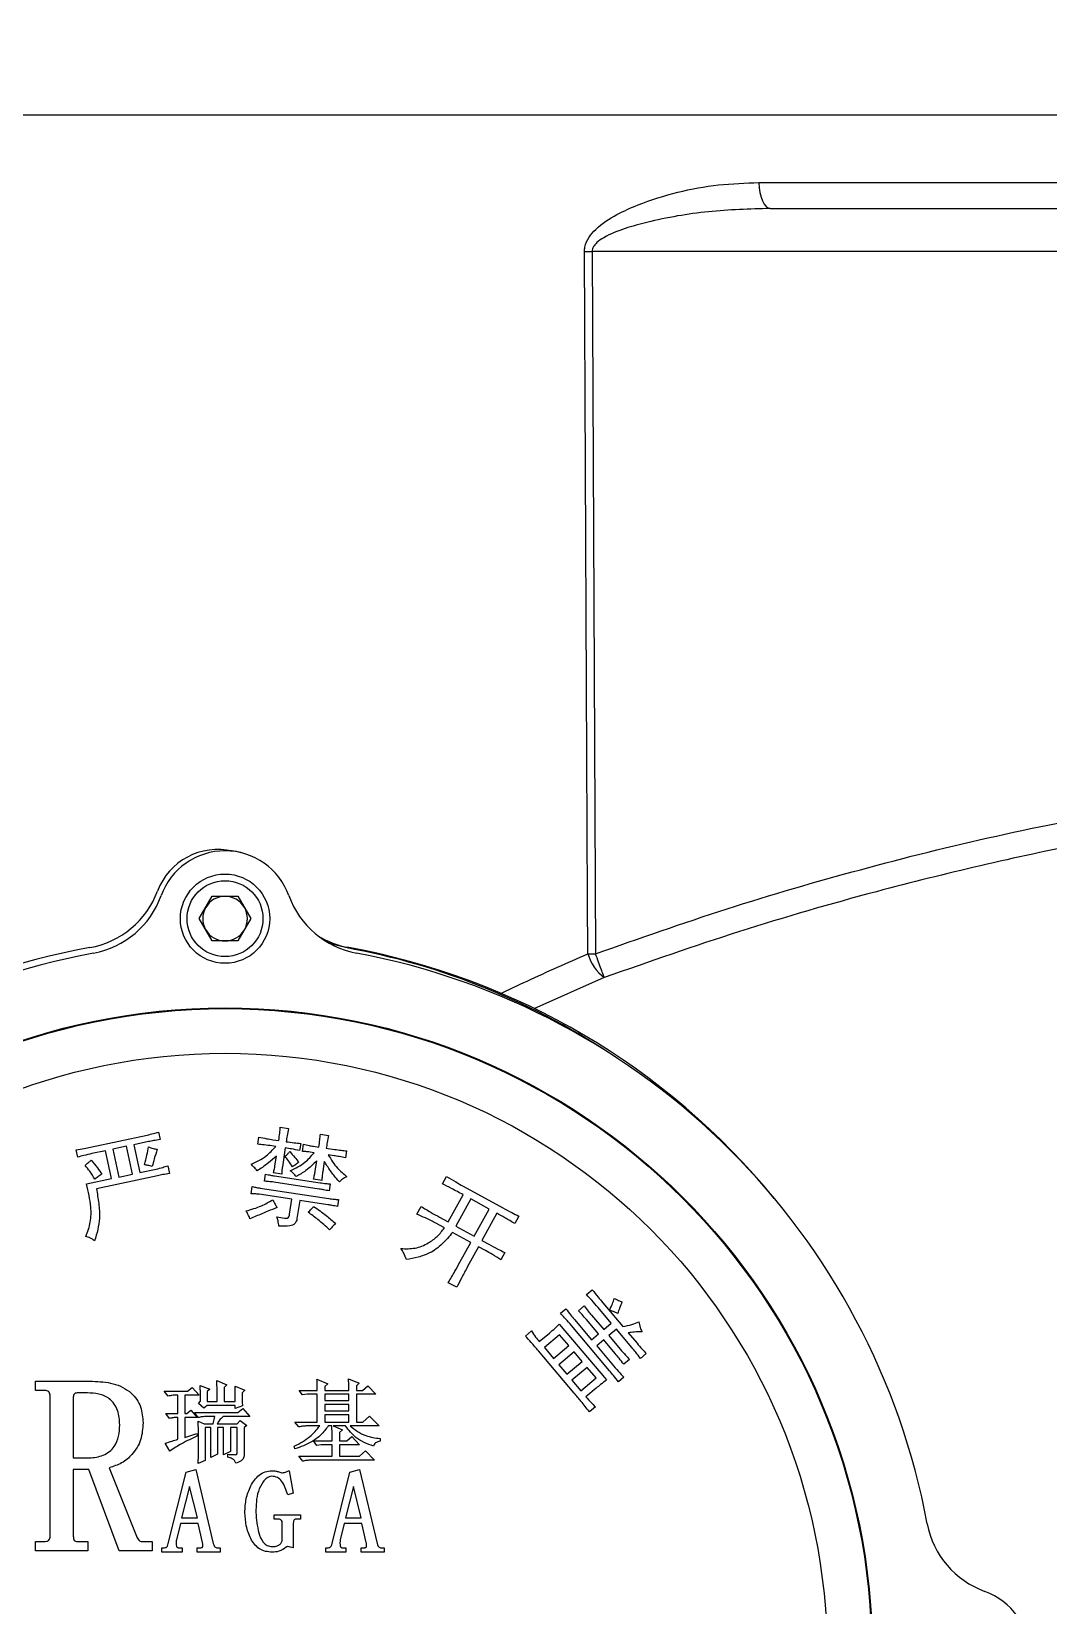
# Model space of a CAD drawing. Header units: millimetres. Extents: x 1561 to 4606, y 513 to 2666.
# Drawn here: x 3637.3 to 3751.2, y 2246.2 to 2422.5 of the extents above; entities that cross this region are included whole.
import ezdxf

# ---------------------------------------------------------------- set-up
doc = ezdxf.new("R2010")
doc.units = ezdxf.units.MM

msp = doc.modelspace()

# ---------------------------------------------------------------- linework, layer by layer
at = {"color": 7, "linetype": 'Continuous', "lineweight": 25}
for p, q in [((3546.551, 2413.164), (3797.078, 2413.164)), ((3718.782, 2405.56), (3781.518, 2405.56)), ((3720.052, 2402.664), (3758.614, 2402.664)), ((3758.568, 2397.839), (3700.103, 2397.839)), ((3700.103, 2397.839), (3700.48, 2319.185)), ((3658.549, 2330.864), (3658.179, 2330.864)), ((3656.109, 2323.119), (3657.553, 2325.619)), ((3657.553, 2325.619), (3660.439, 2325.619)), ((3660.439, 2325.619), (3661.883, 2323.119)), ((3657.553, 2320.619), (3656.109, 2323.119)), ((3661.883, 2323.119), (3660.439, 2320.619)), ((3660.439, 2320.619), (3657.553, 2320.619)), ((3672.861, 2319.874), (3672.491, 2319.874)), ((3699.623, 2319.185), (3700.48, 2319.185)), ((3701.463, 2316.523), (3693.576, 2313.028)), ((3651.553, 2299.197), (3651.728, 2298.371)), ((3665.187, 2299.753), (3666.114, 2299.613)), ((3643.939, 2297.532), (3650.276, 2298.88)), ((3647.954, 2297.617), (3646.438, 2297.295)), ((3646.438, 2297.295), (3647.101, 2294.172)), ((3648.617, 2294.495), (3647.954, 2297.617)), ((3650.433, 2298.145), (3648.78, 2297.794)), ((3648.78, 2297.794), (3649.444, 2294.671)), ((3662.671, 2297.857), (3662.791, 2298.646)), ((3664.671, 2297.603), (3664.253, 2297.665)), ((3664.359, 2298.36), (3665.009, 2298.263)), ((3665.736, 2297.442), (3665.414, 2295.309)), ((3667.471, 2297.937), (3667.351, 2297.149)), ((3667.67, 2297.053), (3667.79, 2297.842)), ((3668.895, 2297.627), (3669.496, 2297.535)), ((3669.67, 2298.98), (3670.597, 2298.84)), ((3670.332, 2297.409), (3671.259, 2297.27)), ((3642.497, 2296.409), (3642.322, 2297.236)), ((3645.611, 2297.12), (3644.097, 2296.797)), ((3646.275, 2293.997), (3645.611, 2297.12)), ((3664.742, 2296.502), (3663.874, 2295.778)), ((3664.581, 2295.435), (3664.742, 2296.502)), ((3668.975, 2296.904), (3668.51, 2296.974)), ((3669.089, 2294.848), (3669.266, 2296.007)), ((3670.108, 2295.925), (3669.938, 2294.813)), ((3671.2, 2296.567), (3670.55, 2296.665)), ((3672.61, 2297.112), (3672.491, 2296.324)), ((3643.475, 2293.403), (3646.275, 2293.997)), ((3651.437, 2294.326), (3644.594, 2292.873)), ((3647.101, 2294.172), (3648.617, 2294.495)), ((3649.444, 2294.671), (3651.281, 2295.061)), ((3652.591, 2295.435), (3652.776, 2294.562)), ((3663.418, 2293.714), (3663.538, 2294.503)), ((3665.343, 2294.515), (3664.416, 2294.655)), ((3664.551, 2294.302), (3669.649, 2293.531)), ((3669.831, 2293.787), (3668.904, 2293.928)), ((3683.327, 2293.424), (3683.78, 2294.247)), ((3661.923, 2292.281), (3662.049, 2293.117)), ((3666.48, 2291.687), (3662.817, 2292.242)), ((3662.922, 2292.936), (3670.617, 2291.772)), ((3669.543, 2292.836), (3664.445, 2293.607)), ((3670.768, 2293.409), (3670.649, 2292.621)), ((3683.981, 2289.153), (3685.654, 2292.199)), ((3685.651, 2293.164), (3690.095, 2290.721)), ((3666.227, 2290.019), (3666.48, 2291.687)), ((3667.36, 2291.555), (3667.051, 2289.516)), ((3670.512, 2291.077), (3667.36, 2291.555)), ((3671.69, 2291.658), (3671.57, 2290.869)), ((3680.484, 2290.004), (3680.959, 2290.869)), ((3686.519, 2291.725), (3684.845, 2288.678)), ((3688.576, 2290.593), (3686.519, 2291.725)), ((3686.902, 2287.547), (3688.576, 2290.593)), ((3683.554, 2288.476), (3682.608, 2288.995)), ((3682.993, 2289.695), (3683.981, 2289.153)), ((3684.845, 2288.678), (3686.902, 2287.547)), ((3689.44, 2290.118), (3687.767, 2287.072)), ((3691.887, 2289.791), (3691.435, 2288.968)), ((3686.517, 2286.847), (3684.46, 2287.978)), ((3685.296, 2284.626), (3686.517, 2286.847)), ((3687.767, 2287.072), (3688.548, 2286.642)), ((3687.382, 2286.372), (3686.16, 2284.151)), ((3688.163, 2285.942), (3687.382, 2286.372)), ((3690.341, 2285.71), (3689.889, 2284.887)), ((3684.935, 2281.824), (3683.989, 2282.344)), ((3699.477, 2281.009), (3700.116, 2281.549)), ((3698.566, 2279.205), (3699.205, 2279.745)), ((3701.282, 2280.099), (3703.533, 2277.436)), ((3696.562, 2278.912), (3697.165, 2279.421)), ((3698.12, 2278.221), (3700.042, 2275.947)), ((3700.823, 2276.607), (3699.473, 2278.205)), ((3700.011, 2278.721), (3701.392, 2277.087)), ((3702.244, 2277.808), (3700.775, 2279.548)), ((3692.621, 2276.372), (3693.295, 2276.942)), ((3694.183, 2275.745), (3695.32, 2276.706)), ((3696.46, 2276.51), (3694.755, 2275.069)), ((3696.427, 2277.701), (3701.71, 2271.449)), ((3697.481, 2275.303), (3696.46, 2276.51)), ((3702.06, 2272.477), (3697.587, 2277.77)), ((3700.042, 2275.947), (3700.823, 2276.607)), ((3701.392, 2277.087), (3702.244, 2277.808)), ((3702.816, 2277.132), (3701.963, 2276.412)), ((3701.963, 2276.412), (3703.253, 2274.885)), ((3704.557, 2275.072), (3702.816, 2277.132)), ((3704.133, 2276.725), (3705.126, 2275.552)), ((3698.089, 2269.971), (3694.095, 2274.696)), ((3694.755, 2275.069), (3695.776, 2273.861)), ((3695.776, 2273.861), (3697.481, 2275.303)), ((3698.08, 2274.592), (3696.375, 2273.151)), ((3698.981, 2273.527), (3698.08, 2274.592)), ((3701.395, 2275.932), (3700.614, 2275.271)), ((3700.614, 2275.271), (3702.324, 2273.248)), ((3702.684, 2274.405), (3701.395, 2275.932)), ((3706.15, 2274.41), (3705.51, 2273.87)), ((3696.375, 2273.151), (3697.276, 2272.085)), ((3697.276, 2272.085), (3698.981, 2273.527)), ((3699.55, 2272.853), (3697.845, 2271.411)), ((3700.543, 2271.68), (3699.55, 2272.853)), ((3704.278, 2273.741), (3703.639, 2273.201)), ((3637.785, 2271.303), (3644.157, 2271.303)), ((3637.785, 2270.262), (3637.785, 2271.303)), ((3656.208, 2270.82), (3657.29, 2270.429)), ((3658.074, 2271.385), (3659.196, 2270.916)), ((3659.196, 2270.916), (3658.917, 2270.61)), ((3669.287, 2271.536), (3670.488, 2271.025)), ((3670.488, 2271.025), (3670.171, 2270.721)), ((3672.821, 2271.577), (3674.021, 2271.108)), ((3674.021, 2271.108), (3673.704, 2270.799)), ((3697.845, 2271.411), (3698.838, 2270.238)), ((3698.838, 2270.238), (3700.543, 2271.68)), ((3703.649, 2271.749), (3703.046, 2271.239)), ((3638.692, 2270.262), (3637.785, 2270.262)), ((3639.403, 2253.962), (3639.403, 2269.644)), ((3642.006, 2269.408), (3642.006, 2262.714)), ((3643.584, 2270.001), (3642.429, 2270.001)), ((3652.198, 2270.185), (3654.794, 2270.185)), ((3652.626, 2269.637), (3652.198, 2270.185)), ((3653.706, 2269.755), (3653.604, 2269.755)), ((3653.706, 2267.692), (3653.706, 2269.755)), ((3656.099, 2269.755), (3654.511, 2269.755)), ((3654.511, 2269.755), (3654.511, 2267.692)), ((3654.794, 2270.185), (3655.308, 2270.622)), ((3655.308, 2270.622), (3656.099, 2269.755)), ((3656.009, 2268.823), (3656.247, 2269.063)), ((3657.29, 2270.429), (3657.012, 2270.153)), ((3657.012, 2270.153), (3657.012, 2269.034)), ((3658.917, 2270.61), (3658.917, 2269.034)), ((3660.138, 2269.034), (3660.138, 2270.741)), ((3660.138, 2270.741), (3661.22, 2270.308)), ((3661.22, 2270.308), (3660.903, 2269.995)), ((3667.683, 2269.771), (3667.301, 2270.281)), ((3667.301, 2270.281), (3669.327, 2270.281)), ((3668.176, 2269.851), (3667.683, 2269.771)), ((3669.327, 2269.851), (3668.176, 2269.851)), ((3669.327, 2266.733), (3669.327, 2269.851)), ((3670.171, 2270.721), (3670.171, 2270.281)), ((3670.171, 2270.281), (3672.86, 2270.281)), ((3670.171, 2269.851), (3670.171, 2269.13)), ((3672.86, 2269.851), (3670.171, 2269.851)), ((3670.171, 2269.13), (3672.86, 2269.13)), ((3672.86, 2269.13), (3672.86, 2269.851)), ((3673.704, 2270.799), (3673.704, 2270.281)), ((3673.704, 2270.281), (3674.385, 2270.281)), ((3675.888, 2269.851), (3673.704, 2269.851)), ((3673.704, 2269.851), (3673.704, 2266.733)), ((3674.385, 2270.281), (3674.974, 2270.798)), ((3674.974, 2270.798), (3675.888, 2269.851)), ((3700.543, 2270.526), (3699.406, 2269.564)), ((3652.785, 2267.143), (3652.356, 2267.692)), ((3652.356, 2267.692), (3653.706, 2267.692)), ((3654.511, 2267.692), (3654.715, 2267.692)), ((3654.715, 2267.692), (3655.149, 2268.05)), ((3655.149, 2268.05), (3655.861, 2267.262)), ((3656, 2267.239), (3655.573, 2267.788)), ((3655.573, 2267.788), (3660.432, 2267.788)), ((3656.619, 2268.287), (3656.009, 2268.823)), ((3657.007, 2268.604), (3656.619, 2268.287)), ((3657.836, 2267.358), (3656.979, 2267.358)), ((3660.138, 2268.604), (3657.007, 2268.604)), ((3657.012, 2269.034), (3658.114, 2269.034)), ((3657.654, 2266.541), (3657.836, 2267.358)), ((3661.776, 2267.358), (3658.776, 2267.358)), ((3658.917, 2269.034), (3660.138, 2269.034)), ((3660.138, 2268.246), (3660.138, 2268.604)), ((3660.943, 2268.544), (3660.138, 2268.246)), ((3660.432, 2267.788), (3660.989, 2268.264)), ((3660.989, 2268.264), (3661.776, 2267.358)), ((3670.171, 2268.7), (3670.171, 2267.979)), ((3672.86, 2268.7), (3670.171, 2268.7)), ((3670.171, 2267.979), (3672.86, 2267.979)), ((3670.171, 2267.549), (3670.171, 2266.733)), ((3672.86, 2267.549), (3670.171, 2267.549)), ((3672.86, 2267.979), (3672.86, 2268.7)), ((3672.86, 2266.733), (3672.86, 2267.549)), ((3674.424, 2266.733), (3675.173, 2267.407)), ((3675.173, 2267.407), (3676.245, 2266.303)), ((3700.468, 2268.451), (3699.794, 2267.881)), ((3653.706, 2264.806), (3653.706, 2267.261)), ((3655.861, 2267.262), (3654.511, 2267.262)), ((3654.511, 2267.262), (3654.511, 2264.992)), ((3656.009, 2265.596), (3655.97, 2266.818)), ((3655.97, 2266.818), (3656.649, 2266.541)), ((3656.009, 2263.105), (3656.009, 2265.596)), ((3656.649, 2266.541), (3657.654, 2266.541)), ((3657.4, 2266.111), (3656.773, 2266.111)), ((3656.773, 2266.111), (3656.773, 2262.431)), ((3657.4, 2262.776), (3657.4, 2266.111)), ((3658.123, 2266.541), (3660.347, 2266.541)), ((3658.829, 2266.111), (3658.164, 2266.111)), ((3658.164, 2266.111), (3658.164, 2263.12)), ((3658.829, 2263.053), (3658.829, 2266.111)), ((3660.338, 2266.111), (3659.593, 2266.111)), ((3659.593, 2266.111), (3659.593, 2263.444)), ((3660.338, 2263.225), (3660.338, 2266.111)), ((3660.347, 2266.541), (3660.678, 2266.898)), ((3660.678, 2266.898), (3661.419, 2266.366)), ((3661.419, 2266.366), (3661.141, 2266.11)), ((3661.141, 2266.11), (3661.141, 2263.135)), ((3667.253, 2266.183), (3666.825, 2266.733)), ((3666.825, 2266.733), (3669.327, 2266.733)), ((3669.604, 2266.303), (3668.232, 2266.303)), ((3670.171, 2266.733), (3672.86, 2266.733)), ((3670.957, 2266.303), (3670.548, 2266.303)), ((3672.499, 2266.303), (3671.109, 2266.303)), ((3671.109, 2266.303), (3672.156, 2265.846)), ((3672.156, 2265.846), (3671.798, 2265.576)), ((3671.798, 2265.576), (3671.798, 2264.623)), ((3676.245, 2266.303), (3672.989, 2266.303)), ((3673.704, 2266.733), (3674.424, 2266.733)), ((3652.818, 2263.491), (3652.277, 2264.36)), ((3654.511, 2264.992), (3655.822, 2265.468)), ((3655.822, 2265.468), (3655.9, 2265.184)), ((3666.814, 2263.721), (3666.745, 2264.027)), ((3669.272, 2264.114), (3668.89, 2264.623)), ((3668.89, 2264.623), (3670.995, 2264.623)), ((3669.765, 2264.193), (3669.272, 2264.114)), ((3670.995, 2264.193), (3669.765, 2264.193)), ((3670.995, 2262.897), (3670.995, 2264.193)), ((3671.798, 2264.623), (3672.638, 2264.623)), ((3674.062, 2264.193), (3671.798, 2264.193)), ((3671.798, 2264.193), (3671.798, 2262.897)), ((3672.638, 2264.623), (3673.188, 2265.1)), ((3673.188, 2265.1), (3674.062, 2264.193)), ((3676.364, 2264.888), (3676.364, 2264.587)), ((3642.006, 2262.714), (3643.795, 2262.714)), ((3655.97, 2262.084), (3656.009, 2263.105)), ((3656.773, 2262.431), (3655.97, 2262.084)), ((3658.164, 2263.12), (3657.4, 2262.776)), ((3659.593, 2263.444), (3658.829, 2263.053)), ((3659.305, 2262.783), (3659.305, 2263.12)), ((3667.689, 2262.349), (3667.262, 2262.897)), ((3667.262, 2262.897), (3670.995, 2262.897)), ((3675.729, 2262.467), (3668.668, 2262.467)), ((3671.798, 2262.897), (3674.068, 2262.897)), ((3674.068, 2262.897), (3674.736, 2263.494)), ((3674.736, 2263.494), (3675.729, 2262.467)), ((3643.73, 2261.412), (3642.006, 2261.412)), ((3642.006, 2261.412), (3642.006, 2253.942)), ((3647.134, 2252.303), (3643.73, 2261.412)), ((3646.016, 2261.62), (3649.082, 2253.938)), ((3652.638, 2253.125), (3654.642, 2261.137)), ((3654.642, 2261.137), (3655.711, 2261.412)), ((3655.711, 2261.412), (3657.682, 2253.139)), ((3666.171, 2261.289), (3666.643, 2258.775)), ((3670.981, 2253.125), (3672.984, 2261.137)), ((3672.984, 2261.137), (3674.053, 2261.412)), ((3674.053, 2261.412), (3676.024, 2253.139)), ((3655.033, 2259.524), (3654.129, 2255.988)), ((3655.896, 2255.988), (3655.033, 2259.524)), ((3666.643, 2258.775), (3666.011, 2258.577)), ((3673.375, 2259.524), (3672.472, 2255.988)), ((3674.238, 2255.988), (3673.375, 2259.524)), ((3653.997, 2255.371), (3653.561, 2253.543)), ((3655.971, 2255.371), (3653.997, 2255.371)), ((3654.129, 2255.988), (3655.896, 2255.988)), ((3656.458, 2253.231), (3655.971, 2255.371)), ((3664.491, 2255.864), (3664.491, 2256.358)), ((3664.491, 2256.358), (3667.46, 2256.358)), ((3664.921, 2255.864), (3664.491, 2255.864)), ((3665.41, 2253.613), (3665.41, 2255.364)), ((3666.643, 2255.41), (3666.643, 2252.659)), ((3667.46, 2255.864), (3666.957, 2255.864)), ((3667.46, 2256.358), (3667.46, 2255.864)), ((3672.339, 2255.371), (3671.904, 2253.543)), ((3674.314, 2255.371), (3672.339, 2255.371)), ((3672.472, 2255.988), (3674.238, 2255.988)), ((3674.801, 2253.231), (3674.314, 2255.371)), ((3637.785, 2252.303), (3637.785, 2253.344)), ((3637.785, 2253.344), (3638.692, 2253.344)), ((3642.453, 2253.344), (3643.62, 2253.344)), ((3643.62, 2253.344), (3643.62, 2252.303)), ((3649.688, 2253.344), (3650.855, 2253.344)), ((3650.855, 2253.344), (3650.855, 2252.303)), ((3643.62, 2252.303), (3637.785, 2252.303)), ((3650.855, 2252.303), (3647.134, 2252.303)), ((3651.924, 2252.166), (3651.924, 2252.659)), ((3651.924, 2252.659), (3652.199, 2252.659)), ((3654.181, 2252.166), (3651.924, 2252.166)), ((3653.783, 2252.659), (3654.181, 2252.659)), ((3654.181, 2252.659), (3654.181, 2252.166)), ((3655.894, 2252.166), (3655.894, 2252.659)), ((3655.894, 2252.659), (3656.221, 2252.659)), ((3658.458, 2252.166), (3655.894, 2252.166)), ((3658.059, 2252.659), (3658.458, 2252.659)), ((3658.458, 2252.659), (3658.458, 2252.166)), ((3670.266, 2252.166), (3670.266, 2252.659)), ((3670.266, 2252.659), (3670.542, 2252.659)), ((3672.524, 2252.166), (3670.266, 2252.166)), ((3672.125, 2252.659), (3672.524, 2252.659)), ((3672.524, 2252.659), (3672.524, 2252.166)), ((3674.236, 2252.166), (3674.236, 2252.659)), ((3674.236, 2252.659), (3674.564, 2252.659)), ((3676.8, 2252.166), (3674.236, 2252.166)), ((3676.402, 2252.659), (3676.8, 2252.659)), ((3676.8, 2252.659), (3676.8, 2252.166))]:
    msp.add_line(p, q, dxfattribs=at)
at = {"color": 7, "linetype": 'Continuous', "lineweight": 25, "flags": 128}
for points in [[(3718.782, 2405.56), (3718.814, 2404.989), (3718.891, 2404.444), (3719.011, 2403.944), (3719.169, 2403.506), (3719.36, 2403.148), (3719.576, 2402.883), (3719.809, 2402.719), (3720.052, 2402.664)], [(3699.623, 2319.185), (3699.594, 2325.181), (3699.477, 2349.166), (3699.238, 2397.839)], [(3660.818, 2330.498), (3660.276, 2330.654), (3658.549, 2330.864)], [(3672.491, 2319.874), (3671.24, 2320.185), (3670.501, 2320.454)]]:
    msp.add_lwpolyline(points, dxfattribs=at)
at = {"color": 7, "linetype": 'Continuous', "lineweight": 25}
for centre, radius in [((3658.996, 2323.119), 5), ((3658.996, 2323.119), 4.25), ((3658.996, 2240.619), 72.5), ((3658.996, 2240.619), 72.418), ((3658.996, 2240.619), 67.42)]:
    msp.add_circle(centre, radius, dxfattribs=at)
for centre, radius, start, end in [((3754.05, 2379.792), 230, 0, 169.16329), ((3754.05, 2379.792), 61.716, 326.45296, 119.33475), ((3699.671, 2480.772), 82.934, 269.70105, 270.29895), ((3658.179, 2323.665), 7.2, 76.79291, 159.41516), ((3658.996, 2323.119), 7.6, 19.80619, 160.19381), ((3642.078, 2329.712), 10, 280.3071, 339.41472), ((3642.437, 2329.083), 10, 280.6021, 340.19381), ((3658.996, 2323.119), 2.5, 90, 150), ((3658.996, 2323.119), 2.5, 30, 90), ((3675.555, 2329.083), 10, 199.80619, 259.3979), ((3658.996, 2323.119), 2.5, 150, 210), ((3658.996, 2323.119), 2.5, 330, 30), ((3658.996, 2323.119), 2.5, 210, 270), ((3658.996, 2323.119), 2.5, 270, 330), ((3674.65, 2329.712), 9.999, 238.32212, 259.69341), ((3658.181, 2241.166), 79.998, 100.30733, 169.69513), ((3658.996, 2240.619), 80, 100.6021, 169.3979), ((3658.178, 2241.17), 79.995, 55.99561, 79.6934), ((3658.548, 2241.169), 79.996, 39.25552, 79.69324), ((3658.996, 2240.619), 80, 10.6021, 79.3979), ((3704.443, 2320.55), 5.01, 195.8129, 233.49808), ((3747.46, 2257.178), 10, 190.6021, 250.19381), ((3741.496, 2240.619), 7.6, 289.80619, 70.19381)]:
    msp.add_arc(centre, radius, start, end, dxfattribs=at)
for points, knots in [([(3699.238, 2397.839), (3699.248, 2398.007), (3699.281, 2398.579), (3699.714, 2399.473), (3700.879, 2400.786), (3702.776, 2402), (3705.872, 2403.388), (3709.691, 2404.569), (3714.248, 2405.41), (3717.273, 2405.51), (3718.782, 2405.56)], [0, 0, 0, 0, 0.021352, 0.0728126, 0.1233748, 0.2499525, 0.3661826, 0.5770211, 0.7888317, 1, 1, 1, 1]), ([(3720.052, 2402.664), (3717.742, 2402.597), (3713.125, 2402.461), (3707.676, 2401.521), (3703.77, 2400.453), (3701.864, 2399.724), (3700.733, 2398.966), (3700.328, 2398.522), (3700.135, 2398.175), (3700.113, 2397.945), (3700.103, 2397.839)], [0, 0, 0, 0, 0.3307571, 0.661265, 0.7793778, 0.9018744, 0.946098, 0.9683612, 0.9854268, 1, 1, 1, 1]), ([(3700.481, 2319.185), (3705.375, 2320.908), (3715.163, 2324.353), (3730.151, 2328.708), (3745.327, 2332.516), (3755.592, 2334.497), (3760.725, 2335.487)], [0, 0, 0, 0, 0.24906391, 0.49812915, 0.74906425, 1, 1, 1, 1]), ([(3761.224, 2332.678), (3759.257, 2332.314), (3753.357, 2331.22), (3743.574, 2329.11), (3730.643, 2325.881), (3716.551, 2321.817), (3706.496, 2318.289), (3701.464, 2316.523)], [0, 0, 0, 0, 0.0968115, 0.2904543, 0.4843107, 0.7418988, 1, 1, 1, 1]), ([(3689.706, 2314.657), (3690.748, 2315.153), (3694.059, 2316.729), (3697.361, 2318.186), (3699.623, 2319.185)], [0, 0, 0, 0, 0.3147731, 1, 1, 1, 1]), ([(3650.276, 2298.88), (3650.515, 2298.934), (3650.944, 2299.029), (3651.367, 2299.146), (3651.553, 2299.197)], [0, 0, 0, 0, 0.55999831, 1, 1, 1, 1]), ([(3665.009, 2298.263), (3665.049, 2298.54), (3665.122, 2299.035), (3665.167, 2299.534), (3665.187, 2299.753)], [0, 0, 0, 0, 0.5600137, 1, 1, 1, 1]), ([(3666.114, 2299.613), (3666.056, 2299.338), (3665.953, 2298.849), (3665.876, 2298.354), (3665.842, 2298.136)], [0, 0, 0, 0, 0.5599779, 1, 1, 1, 1]), ([(3642.322, 2297.236), (3642.625, 2297.285), (3643.166, 2297.373), (3643.703, 2297.483), (3643.939, 2297.532)], [0, 0, 0, 0, 0.5599894, 1, 1, 1, 1]), ([(3649.974, 2295.551), (3650.075, 2295.923), (3650.256, 2296.587), (3650.363, 2297.266), (3650.411, 2297.565)], [0, 0, 0, 0, 0.5600242, 1, 1, 1, 1]), ([(3650.411, 2297.565), (3650.587, 2297.495), (3650.901, 2297.37), (3651.234, 2297.315), (3651.381, 2297.291)], [0, 0, 0, 0, 0.5600845, 1, 1, 1, 1]), ([(3651.728, 2298.371), (3651.485, 2298.336), (3651.051, 2298.274), (3650.622, 2298.185), (3650.433, 2298.145)], [0, 0, 0, 0, 0.5599758, 1, 1, 1, 1]), ([(3651.381, 2297.291), (3651.28, 2296.929), (3651.101, 2296.281), (3650.916, 2295.635), (3650.835, 2295.35)], [0, 0, 0, 0, 0.5599853, 1, 1, 1, 1]), ([(3661.904, 2295.603), (3662.495, 2295.875), (3663.553, 2296.361), (3664.329, 2297.223), (3664.671, 2297.603)], [0, 0, 0, 0, 0.5595214, 1, 1, 1, 1]), ([(3664.253, 2297.665), (3663.959, 2297.707), (3663.432, 2297.781), (3662.904, 2297.834), (3662.671, 2297.857)], [0, 0, 0, 0, 0.55999975, 1, 1, 1, 1]), ([(3662.791, 2298.646), (3663.082, 2298.587), (3663.603, 2298.482), (3664.128, 2298.397), (3664.359, 2298.36)], [0, 0, 0, 0, 0.5599955, 1, 1, 1, 1]), ([(3667.351, 2297.149), (3667.051, 2297.21), (3666.515, 2297.318), (3665.974, 2297.404), (3665.736, 2297.442)], [0, 0, 0, 0, 0.5599864, 1, 1, 1, 1]), ([(3665.842, 2298.136), (3666.145, 2298.093), (3666.687, 2298.016), (3667.231, 2297.961), (3667.471, 2297.937)], [0, 0, 0, 0, 0.5599897, 1, 1, 1, 1]), ([(3667.79, 2297.842), (3667.995, 2297.795), (3668.361, 2297.712), (3668.732, 2297.653), (3668.895, 2297.627)], [0, 0, 0, 0, 0.5599797, 1, 1, 1, 1]), ([(3669.496, 2297.535), (3669.537, 2297.804), (3669.61, 2298.284), (3669.652, 2298.767), (3669.67, 2298.98)], [0, 0, 0, 0, 0.5600298, 1, 1, 1, 1]), ([(3670.597, 2298.84), (3670.54, 2298.574), (3670.438, 2298.099), (3670.364, 2297.62), (3670.332, 2297.409)], [0, 0, 0, 0, 0.5599857, 1, 1, 1, 1]), ([(3671.259, 2297.27), (3671.51, 2297.235), (3671.959, 2297.172), (3672.411, 2297.13), (3672.61, 2297.112)], [0, 0, 0, 0, 0.55998218, 1, 1, 1, 1]), ([(3644.097, 2296.797), (3643.797, 2296.73), (3643.261, 2296.611), (3642.731, 2296.471), (3642.497, 2296.409)], [0, 0, 0, 0, 0.559993, 1, 1, 1, 1]), ([(3643.32, 2295.48), (3643.447, 2295.591), (3643.674, 2295.789), (3643.909, 2295.977), (3644.012, 2296.059)], [0, 0, 0, 0, 0.55996805, 1, 1, 1, 1]), ([(3644.012, 2296.059), (3644.246, 2295.775), (3644.666, 2295.266), (3645.043, 2294.727), (3645.209, 2294.489)], [0, 0, 0, 0, 0.5600485, 1, 1, 1, 1]), ([(3650.835, 2295.35), (3650.677, 2295.4), (3650.395, 2295.49), (3650.103, 2295.533), (3649.974, 2295.551)], [0, 0, 0, 0, 0.5597872, 1, 1, 1, 1]), ([(3662.6, 2294.882), (3662.475, 2295.021), (3662.25, 2295.269), (3662.01, 2295.501), (3661.904, 2295.603)], [0, 0, 0, 0, 0.5599825, 1, 1, 1, 1]), ([(3663.874, 2295.778), (3663.643, 2295.602), (3663.23, 2295.286), (3662.793, 2295.006), (3662.6, 2294.882)], [0, 0, 0, 0, 0.5599289, 1, 1, 1, 1]), ([(3665.69, 2296.501), (3665.805, 2296.588), (3666.01, 2296.744), (3666.173, 2296.945), (3666.244, 2297.033)], [0, 0, 0, 0, 0.56016888, 1, 1, 1, 1]), ([(3666.554, 2295.326), (3666.408, 2295.556), (3666.146, 2295.968), (3665.829, 2296.338), (3665.69, 2296.501)], [0, 0, 0, 0, 0.5599989, 1, 1, 1, 1]), ([(3666.244, 2297.033), (3666.435, 2296.812), (3666.776, 2296.419), (3667.104, 2296.015), (3667.249, 2295.837)], [0, 0, 0, 0, 0.5599942, 1, 1, 1, 1]), ([(3666.299, 2294.891), (3666.879, 2295.165), (3667.912, 2295.654), (3668.65, 2296.522), (3668.975, 2296.904)], [0, 0, 0, 0, 0.5600574, 1, 1, 1, 1]), ([(3667.249, 2295.837), (3667.124, 2295.735), (3666.901, 2295.553), (3666.66, 2295.395), (3666.554, 2295.326)], [0, 0, 0, 0, 0.55991482, 1, 1, 1, 1]), ([(3669.266, 2296.007), (3668.876, 2295.62), (3668.178, 2294.93), (3667.33, 2294.438), (3666.956, 2294.222)], [0, 0, 0, 0, 0.55964764, 1, 1, 1, 1]), ([(3668.51, 2296.974), (3668.354, 2296.994), (3668.075, 2297.031), (3667.794, 2297.047), (3667.67, 2297.053)], [0, 0, 0, 0, 0.55997173, 1, 1, 1, 1]), ([(3671.799, 2293.633), (3671.583, 2293.874), (3671.227, 2294.271), (3670.793, 2294.873), (3670.444, 2295.395), (3670.22, 2295.749), (3670.108, 2295.925)], [0, 0, 0, 0, 0.33995851, 0.55995991, 0.77998867, 1, 1, 1, 1]), ([(3670.55, 2296.665), (3670.868, 2296.143), (3671.435, 2295.212), (3672.275, 2294.52), (3672.645, 2294.215)], [0, 0, 0, 0, 0.56007499, 1, 1, 1, 1]), ([(3672.491, 2296.324), (3672.251, 2296.376), (3671.823, 2296.468), (3671.39, 2296.536), (3671.2, 2296.567)], [0, 0, 0, 0, 0.5599806, 1, 1, 1, 1]), ([(3644.416, 2293.937), (3644.233, 2294.24), (3643.907, 2294.783), (3643.5, 2295.267), (3643.32, 2295.48)], [0, 0, 0, 0, 0.5598947, 1, 1, 1, 1]), ([(3645.209, 2294.489), (3645.055, 2294.395), (3644.779, 2294.227), (3644.526, 2294.025), (3644.416, 2293.937)], [0, 0, 0, 0, 0.5602117, 1, 1, 1, 1]), ([(3651.281, 2295.061), (3651.526, 2295.127), (3651.965, 2295.246), (3652.399, 2295.377), (3652.591, 2295.435)], [0, 0, 0, 0, 0.560014, 1, 1, 1, 1]), ([(3652.776, 2294.562), (3652.525, 2294.526), (3652.075, 2294.462), (3651.632, 2294.368), (3651.437, 2294.326)], [0, 0, 0, 0, 0.5599089, 1, 1, 1, 1]), ([(3663.538, 2294.503), (3663.726, 2294.459), (3664.061, 2294.382), (3664.402, 2294.326), (3664.551, 2294.302)], [0, 0, 0, 0, 0.560003, 1, 1, 1, 1]), ([(3664.416, 2294.655), (3664.455, 2294.799), (3664.523, 2295.056), (3664.563, 2295.319), (3664.581, 2295.435)], [0, 0, 0, 0, 0.5598085, 1, 1, 1, 1]), ([(3665.414, 2295.309), (3665.395, 2295.161), (3665.361, 2294.897), (3665.349, 2294.632), (3665.343, 2294.515)], [0, 0, 0, 0, 0.5599464, 1, 1, 1, 1]), ([(3666.956, 2294.222), (3666.852, 2294.365), (3666.666, 2294.621), (3666.411, 2294.808), (3666.299, 2294.891)], [0, 0, 0, 0, 0.55966, 1, 1, 1, 1]), ([(3668.904, 2293.928), (3668.944, 2294.098), (3669.015, 2294.403), (3669.067, 2294.712), (3669.089, 2294.848)], [0, 0, 0, 0, 0.5600181, 1, 1, 1, 1]), ([(3669.938, 2294.813), (3669.914, 2294.622), (3669.871, 2294.281), (3669.843, 2293.938), (3669.831, 2293.787)], [0, 0, 0, 0, 0.559987, 1, 1, 1, 1]), ([(3672.645, 2294.215), (3672.47, 2294.131), (3672.157, 2293.98), (3671.908, 2293.739), (3671.799, 2293.633)], [0, 0, 0, 0, 0.5605166, 1, 1, 1, 1]), ([(3683.78, 2294.247), (3684.126, 2294.041), (3684.745, 2293.672), (3685.374, 2293.319), (3685.651, 2293.164)], [0, 0, 0, 0, 0.5600034, 1, 1, 1, 1]), ([(3643.424, 2287.536), (3643.619, 2288.064), (3644.008, 2289.118), (3644.018, 2291.148), (3643.681, 2292.547), (3643.475, 2293.403)], [0, 0, 0, 0, 0.2799991, 0.559617, 1, 1, 1, 1]), ([(3644.594, 2292.873), (3644.688, 2292.327), (3644.876, 2291.237), (3645.038, 2289.246), (3644.64, 2287.866), (3644.396, 2287.023)], [0, 0, 0, 0, 0.2805563, 0.5609044, 1, 1, 1, 1]), ([(3662.817, 2292.242), (3662.65, 2292.261), (3662.353, 2292.295), (3662.054, 2292.286), (3661.923, 2292.281)], [0, 0, 0, 0, 0.5598979, 1, 1, 1, 1]), ([(3662.049, 2293.117), (3662.211, 2293.077), (3662.5, 2293.006), (3662.793, 2292.958), (3662.922, 2292.936)], [0, 0, 0, 0, 0.55997056, 1, 1, 1, 1]), ([(3664.445, 2293.607), (3664.254, 2293.631), (3663.912, 2293.673), (3663.569, 2293.702), (3663.418, 2293.714)], [0, 0, 0, 0, 0.5599735, 1, 1, 1, 1]), ([(3670.649, 2292.621), (3670.443, 2292.665), (3670.076, 2292.744), (3669.706, 2292.808), (3669.543, 2292.836)], [0, 0, 0, 0, 0.56001473, 1, 1, 1, 1]), ([(3669.649, 2293.531), (3669.857, 2293.503), (3670.23, 2293.455), (3670.604, 2293.423), (3670.768, 2293.409)], [0, 0, 0, 0, 0.5599806, 1, 1, 1, 1]), ([(3685.654, 2292.199), (3685.223, 2292.434), (3684.453, 2292.852), (3683.671, 2293.249), (3683.327, 2293.424)], [0, 0, 0, 0, 0.5599997, 1, 1, 1, 1]), ([(3661.351, 2290.377), (3661.937, 2290.544), (3662.985, 2290.841), (3663.925, 2291.39), (3664.338, 2291.632)], [0, 0, 0, 0, 0.5597075, 1, 1, 1, 1]), ([(3661.787, 2289.506), (3661.719, 2289.675), (3661.596, 2289.977), (3661.426, 2290.255), (3661.351, 2290.377)], [0, 0, 0, 0, 0.5599499, 1, 1, 1, 1]), ([(3664.821, 2290.753), (3664.474, 2290.62), (3663.902, 2290.401), (3663.119, 2290.062), (3662.453, 2289.785), (3662.009, 2289.599), (3661.787, 2289.506)], [0, 0, 0, 0, 0.3399813, 0.5599883, 0.7799939, 1, 1, 1, 1]), ([(3664.338, 2291.632), (3664.425, 2291.466), (3664.58, 2291.169), (3664.748, 2290.88), (3664.821, 2290.753)], [0, 0, 0, 0, 0.5599884, 1, 1, 1, 1]), ([(3668.297, 2290.226), (3668.419, 2290.345), (3668.637, 2290.558), (3668.833, 2290.79), (3668.919, 2290.892)], [0, 0, 0, 0, 0.5600418, 1, 1, 1, 1]), ([(3670.701, 2288.251), (3670.277, 2288.65), (3669.52, 2289.363), (3668.671, 2289.963), (3668.297, 2290.226)], [0, 0, 0, 0, 0.55974457, 1, 1, 1, 1]), ([(3668.919, 2290.892), (3669.399, 2290.556), (3670.254, 2289.956), (3671.033, 2289.261), (3671.376, 2288.955)], [0, 0, 0, 0, 0.5600623, 1, 1, 1, 1]), ([(3671.57, 2290.869), (3671.374, 2290.914), (3671.023, 2290.995), (3670.668, 2291.052), (3670.512, 2291.077)], [0, 0, 0, 0, 0.5599773, 1, 1, 1, 1]), ([(3670.617, 2291.772), (3670.817, 2291.745), (3671.174, 2291.698), (3671.532, 2291.67), (3671.69, 2291.658)], [0, 0, 0, 0, 0.5599763, 1, 1, 1, 1]), ([(3680.959, 2290.869), (3681.335, 2290.645), (3682.008, 2290.245), (3682.692, 2289.863), (3682.993, 2289.695)], [0, 0, 0, 0, 0.559995, 1, 1, 1, 1]), ([(3690.095, 2290.721), (3690.427, 2290.542), (3691.019, 2290.222), (3691.622, 2289.923), (3691.887, 2289.791)], [0, 0, 0, 0, 0.5599966, 1, 1, 1, 1]), ([(3664.806, 2289.712), (3665.091, 2289.662), (3665.447, 2289.599), (3665.87, 2289.538), (3666.1, 2289.594), (3666.188, 2289.809), (3666.214, 2289.949), (3666.227, 2290.019)], [0, 0, 0, 0, 0.5019435, 0.6274199, 0.7496847, 0.8745003, 1, 1, 1, 1]), ([(3665.029, 2288.683), (3665.002, 2288.878), (3664.952, 2289.226), (3664.851, 2289.564), (3664.806, 2289.712)], [0, 0, 0, 0, 0.5599733, 1, 1, 1, 1]), ([(3667.051, 2289.516), (3667.03, 2289.415), (3666.988, 2289.214), (3666.828, 2288.942), (3666.565, 2288.764), (3665.955, 2288.642), (3665.441, 2288.665), (3665.029, 2288.683)], [0, 0, 0, 0, 0.1251077, 0.2499091, 0.3745277, 0.4995946, 1, 1, 1, 1]), ([(3671.376, 2288.955), (3671.238, 2288.835), (3670.99, 2288.622), (3670.789, 2288.364), (3670.701, 2288.251)], [0, 0, 0, 0, 0.5600583, 1, 1, 1, 1]), ([(3678.694, 2286.166), (3679.226, 2286.147), (3680.289, 2286.111), (3681.679, 2286.688), (3682.788, 2287.489), (3683.299, 2288.147), (3683.554, 2288.476)], [0, 0, 0, 0, 0.2797566, 0.5595632, 0.7799118, 1, 1, 1, 1]), ([(3682.608, 2288.995), (3682.22, 2289.202), (3681.528, 2289.571), (3680.803, 2289.872), (3680.484, 2290.004)], [0, 0, 0, 0, 0.5599898, 1, 1, 1, 1]), ([(3691.435, 2288.968), (3691.066, 2289.188), (3690.407, 2289.583), (3689.736, 2289.955), (3689.44, 2290.118)], [0, 0, 0, 0, 0.5599937, 1, 1, 1, 1]), ([(3644.396, 2287.023), (3644.228, 2287.144), (3643.926, 2287.359), (3643.578, 2287.482), (3643.424, 2287.536)], [0, 0, 0, 0, 0.5607282, 1, 1, 1, 1]), ([(3684.46, 2287.978), (3684.096, 2287.53), (3683.367, 2286.633), (3682.048, 2285.664), (3680.634, 2285.176), (3679.743, 2285.008), (3679.297, 2284.924)], [0, 0, 0, 0, 0.2802138, 0.559818, 0.7797198, 1, 1, 1, 1]), ([(3679.297, 2284.924), (3679.214, 2285.17), (3679.067, 2285.611), (3678.808, 2285.996), (3678.694, 2286.166)], [0, 0, 0, 0, 0.5595472, 1, 1, 1, 1]), ([(3689.889, 2284.887), (3689.573, 2285.094), (3689.009, 2285.464), (3688.422, 2285.796), (3688.163, 2285.942)], [0, 0, 0, 0, 0.5599952, 1, 1, 1, 1]), ([(3688.548, 2286.642), (3688.88, 2286.463), (3689.473, 2286.143), (3690.076, 2285.843), (3690.341, 2285.71)], [0, 0, 0, 0, 0.5599959, 1, 1, 1, 1]), ([(3683.989, 2282.344), (3684.238, 2282.767), (3684.681, 2283.523), (3685.108, 2284.289), (3685.296, 2284.626)], [0, 0, 0, 0, 0.5599996, 1, 1, 1, 1]), ([(3686.16, 2284.151), (3685.927, 2283.719), (3685.51, 2282.948), (3685.111, 2282.167), (3684.935, 2281.824)], [0, 0, 0, 0, 0.55999742, 1, 1, 1, 1]), ([(3700.116, 2281.549), (3700.329, 2281.274), (3700.708, 2280.783), (3701.107, 2280.308), (3701.282, 2280.099)], [0, 0, 0, 0, 0.5599979, 1, 1, 1, 1]), ([(3699.205, 2279.745), (3699.352, 2279.551), (3699.613, 2279.205), (3699.889, 2278.869), (3700.011, 2278.721)], [0, 0, 0, 0, 0.5600043, 1, 1, 1, 1]), ([(3700.775, 2279.548), (3700.538, 2279.826), (3700.116, 2280.322), (3699.672, 2280.799), (3699.477, 2281.009)], [0, 0, 0, 0, 0.5600062, 1, 1, 1, 1]), ([(3702.038, 2279.276), (3702.162, 2279.511), (3702.382, 2279.93), (3702.517, 2280.384), (3702.577, 2280.584)], [0, 0, 0, 0, 0.5599288, 1, 1, 1, 1]), ([(3702.577, 2280.584), (3702.735, 2280.509), (3703.017, 2280.376), (3703.308, 2280.264), (3703.436, 2280.215)], [0, 0, 0, 0, 0.5600131, 1, 1, 1, 1]), ([(3703.436, 2280.215), (3703.35, 2279.969), (3703.195, 2279.53), (3703.034, 2279.094), (3702.963, 2278.902)], [0, 0, 0, 0, 0.56000068, 1, 1, 1, 1]), ([(3697.587, 2277.77), (3697.4, 2277.987), (3697.067, 2278.375), (3696.717, 2278.748), (3696.562, 2278.912)], [0, 0, 0, 0, 0.5599882, 1, 1, 1, 1]), ([(3697.165, 2279.421), (3697.338, 2279.193), (3697.647, 2278.785), (3697.976, 2278.393), (3698.12, 2278.221)], [0, 0, 0, 0, 0.5599861, 1, 1, 1, 1]), ([(3699.473, 2278.205), (3699.308, 2278.395), (3699.012, 2278.734), (3698.702, 2279.061), (3698.566, 2279.205)], [0, 0, 0, 0, 0.5599925, 1, 1, 1, 1]), ([(3702.963, 2278.902), (3702.792, 2278.975), (3702.486, 2279.106), (3702.175, 2279.224), (3702.038, 2279.276)], [0, 0, 0, 0, 0.5599904, 1, 1, 1, 1]), ([(3703.533, 2277.436), (3703.879, 2277.501), (3704.497, 2277.618), (3705.073, 2277.868), (3705.327, 2277.978)], [0, 0, 0, 0, 0.5595792, 1, 1, 1, 1]), ([(3705.327, 2277.978), (3705.371, 2277.755), (3705.449, 2277.356), (3705.618, 2276.987), (3705.692, 2276.824)], [0, 0, 0, 0, 0.5596888, 1, 1, 1, 1]), ([(3694.095, 2274.696), (3693.825, 2275.014), (3693.344, 2275.581), (3692.842, 2276.13), (3692.621, 2276.372)], [0, 0, 0, 0, 0.5599985, 1, 1, 1, 1]), ([(3693.295, 2276.942), (3693.45, 2276.711), (3693.729, 2276.298), (3694.045, 2275.914), (3694.183, 2275.745)], [0, 0, 0, 0, 0.5599432, 1, 1, 1, 1]), ([(3695.32, 2276.706), (3695.531, 2276.887), (3695.908, 2277.21), (3696.268, 2277.551), (3696.427, 2277.701)], [0, 0, 0, 0, 0.559995, 1, 1, 1, 1]), ([(3705.692, 2276.824), (3705.4, 2276.834), (3704.876, 2276.851), (3704.36, 2276.764), (3704.133, 2276.725)], [0, 0, 0, 0, 0.5589371, 1, 1, 1, 1]), ([(3703.639, 2273.201), (3703.465, 2273.429), (3703.155, 2273.837), (3702.828, 2274.232), (3702.684, 2274.405)], [0, 0, 0, 0, 0.5599956, 1, 1, 1, 1]), ([(3703.253, 2274.885), (3703.44, 2274.668), (3703.776, 2274.281), (3704.125, 2273.906), (3704.278, 2273.741)], [0, 0, 0, 0, 0.5599967, 1, 1, 1, 1]), ([(3705.51, 2273.87), (3705.337, 2274.098), (3705.029, 2274.506), (3704.701, 2274.899), (3704.557, 2275.072)], [0, 0, 0, 0, 0.55998737, 1, 1, 1, 1]), ([(3705.126, 2275.552), (3705.312, 2275.335), (3705.645, 2274.947), (3705.996, 2274.574), (3706.15, 2274.41)], [0, 0, 0, 0, 0.5599848, 1, 1, 1, 1]), ([(3702.324, 2273.248), (3702.567, 2272.964), (3703.002, 2272.458), (3703.452, 2271.966), (3703.649, 2271.749)], [0, 0, 0, 0, 0.5599969, 1, 1, 1, 1]), ([(3644.157, 2271.303), (3644.936, 2271.264), (3646.487, 2271.188), (3648.501, 2270.198), (3649.68, 2268.484), (3649.769, 2267.257), (3649.814, 2266.642)], [0, 0, 0, 0, 0.2810392, 0.5602761, 0.7796325, 1, 1, 1, 1]), ([(3656.247, 2269.063), (3656.247, 2269.391), (3656.245, 2269.977), (3656.22, 2270.563), (3656.208, 2270.82)], [0, 0, 0, 0, 0.55999982, 1, 1, 1, 1]), ([(3658.114, 2269.034), (3658.114, 2269.473), (3658.112, 2270.257), (3658.086, 2271.04), (3658.074, 2271.385)], [0, 0, 0, 0, 0.5600057, 1, 1, 1, 1]), ([(3669.327, 2270.281), (3669.324, 2270.515), (3669.318, 2270.934), (3669.296, 2271.352), (3669.287, 2271.536)], [0, 0, 0, 0, 0.5599956, 1, 1, 1, 1]), ([(3672.86, 2270.281), (3672.858, 2270.523), (3672.854, 2270.955), (3672.831, 2271.387), (3672.821, 2271.577)], [0, 0, 0, 0, 0.55998869, 1, 1, 1, 1]), ([(3701.71, 2271.449), (3701.489, 2271.281), (3701.094, 2270.981), (3700.711, 2270.665), (3700.543, 2270.526)], [0, 0, 0, 0, 0.5599989, 1, 1, 1, 1]), ([(3703.046, 2271.239), (3702.865, 2271.473), (3702.541, 2271.889), (3702.207, 2272.297), (3702.06, 2272.477)], [0, 0, 0, 0, 0.5600092, 1, 1, 1, 1]), ([(3639.403, 2269.644), (3639.401, 2269.712), (3639.396, 2269.85), (3639.332, 2270.052), (3639.102, 2270.266), (3638.861, 2270.263), (3638.692, 2270.262)], [0, 0, 0, 0, 0.1859236, 0.3761413, 0.5613875, 1, 1, 1, 1]), ([(3642.429, 2270.001), (3642.359, 2269.994), (3642.253, 2269.982), (3642.135, 2269.902), (3642.004, 2269.736), (3642.005, 2269.553), (3642.006, 2269.408)], [0, 0, 0, 0, 0.2501997, 0.3760768, 0.5013562, 1, 1, 1, 1]), ([(3647.211, 2266.41), (3647.176, 2266.958), (3647.107, 2268.05), (3646.203, 2269.39), (3644.87, 2269.945), (3644.013, 2269.983), (3643.584, 2270.001)], [0, 0, 0, 0, 0.2805488, 0.55879878, 0.77890095, 1, 1, 1, 1]), ([(3653.604, 2269.755), (3653.42, 2269.748), (3653.09, 2269.736), (3652.768, 2269.667), (3652.626, 2269.637)], [0, 0, 0, 0, 0.5599398, 1, 1, 1, 1]), ([(3660.903, 2269.995), (3660.903, 2269.724), (3660.903, 2269.24), (3660.931, 2268.757), (3660.943, 2268.544)], [0, 0, 0, 0, 0.5600287, 1, 1, 1, 1]), ([(3699.794, 2267.881), (3699.481, 2268.276), (3698.923, 2268.98), (3698.344, 2269.668), (3698.089, 2269.971)], [0, 0, 0, 0, 0.5599889, 1, 1, 1, 1]), ([(3699.406, 2269.564), (3699.594, 2269.346), (3699.929, 2268.957), (3700.303, 2268.606), (3700.468, 2268.451)], [0, 0, 0, 0, 0.56003177, 1, 1, 1, 1]), ([(3656.979, 2267.358), (3656.794, 2267.351), (3656.464, 2267.338), (3656.142, 2267.27), (3656, 2267.239)], [0, 0, 0, 0, 0.5599418, 1, 1, 1, 1]), ([(3658.776, 2267.358), (3658.635, 2267.221), (3658.383, 2266.976), (3658.203, 2266.674), (3658.123, 2266.541)], [0, 0, 0, 0, 0.559329, 1, 1, 1, 1]), ([(3643.795, 2262.714), (3644.33, 2262.768), (3645.397, 2262.875), (3646.64, 2263.848), (3647.153, 2265.153), (3647.192, 2265.991), (3647.211, 2266.41)], [0, 0, 0, 0, 0.279886, 0.5587107, 0.7788981, 1, 1, 1, 1]), ([(3649.814, 2266.642), (3649.774, 2265.998), (3649.693, 2264.711), (3648.718, 2263.162), (3647.468, 2262.057), (3646.499, 2261.765), (3646.016, 2261.62)], [0, 0, 0, 0, 0.2803628, 0.5596047, 0.780272, 1, 1, 1, 1]), ([(3653.706, 2267.261), (3653.532, 2267.253), (3653.222, 2267.237), (3652.918, 2267.172), (3652.785, 2267.143)], [0, 0, 0, 0, 0.559951, 1, 1, 1, 1]), ([(3666.745, 2264.027), (3667.364, 2264.349), (3668.468, 2264.923), (3669.257, 2265.881), (3669.604, 2266.303)], [0, 0, 0, 0, 0.55992357, 1, 1, 1, 1]), ([(3670.548, 2266.303), (3670.288, 2265.955), (3669.768, 2265.26), (3668.504, 2264.333), (3667.455, 2263.953), (3666.814, 2263.721)], [0, 0, 0, 0, 0.279968, 0.5602289, 1, 1, 1, 1]), ([(3668.232, 2266.303), (3668.047, 2266.296), (3667.717, 2266.284), (3667.395, 2266.214), (3667.253, 2266.183)], [0, 0, 0, 0, 0.5599035, 1, 1, 1, 1]), ([(3670.995, 2264.623), (3670.993, 2264.937), (3670.989, 2265.497), (3670.967, 2266.057), (3670.957, 2266.303)], [0, 0, 0, 0, 0.5599983, 1, 1, 1, 1]), ([(3675.615, 2264.039), (3674.908, 2264.3), (3673.649, 2264.765), (3672.85, 2265.834), (3672.499, 2266.303)], [0, 0, 0, 0, 0.561095, 1, 1, 1, 1]), ([(3672.989, 2266.303), (3673.554, 2265.882), (3674.568, 2265.127), (3675.814, 2264.961), (3676.364, 2264.888)], [0, 0, 0, 0, 0.5581866, 1, 1, 1, 1]), ([(3652.277, 2264.36), (3652.545, 2264.439), (3653.023, 2264.582), (3653.498, 2264.737), (3653.706, 2264.806)], [0, 0, 0, 0, 0.5599998, 1, 1, 1, 1]), ([(3655.9, 2265.184), (3655.303, 2264.905), (3654.238, 2264.408), (3653.252, 2263.771), (3652.818, 2263.491)], [0, 0, 0, 0, 0.56035, 1, 1, 1, 1]), ([(3676.364, 2264.587), (3676.183, 2264.542), (3675.931, 2264.48), (3675.687, 2264.245), (3675.639, 2264.108), (3675.615, 2264.039)], [0, 0, 0, 0, 0.559369, 0.7797892, 1, 1, 1, 1]), ([(3659.305, 2263.12), (3659.492, 2263.11), (3659.772, 2263.095), (3660.09, 2263.076), (3660.249, 2263.084), (3660.305, 2263.127), (3660.324, 2263.157), (3660.337, 2263.19), (3660.337, 2263.214), (3660.338, 2263.225)], [0, 0, 0, 0, 0.5000777, 0.7500873, 0.8742849, 0.9054932, 0.9370082, 0.9686615, 1, 1, 1, 1]), ([(3660.198, 2262.123), (3660.162, 2262.228), (3660.088, 2262.44), (3659.747, 2262.672), (3659.473, 2262.741), (3659.305, 2262.783)], [0, 0, 0, 0, 0.2786429, 0.5587413, 1, 1, 1, 1]), ([(3661.141, 2263.135), (3661.131, 2262.993), (3661.111, 2262.707), (3660.749, 2262.317), (3660.408, 2262.196), (3660.198, 2262.123)], [0, 0, 0, 0, 0.2793216, 0.5590823, 1, 1, 1, 1]), ([(3668.668, 2262.467), (3668.483, 2262.46), (3668.154, 2262.448), (3667.831, 2262.379), (3667.689, 2262.349)], [0, 0, 0, 0, 0.5599418, 1, 1, 1, 1]), ([(3661.218, 2256.6), (3661.245, 2257.114), (3661.298, 2258.142), (3661.821, 2259.603), (3662.573, 2260.676), (3663.473, 2261.219), (3663.987, 2261.266), (3664.245, 2261.289)], [0, 0, 0, 0, 0.2505024, 0.5007636, 0.7500919, 0.8750577, 1, 1, 1, 1]), ([(3664.223, 2260.673), (3664.03, 2260.619), (3663.641, 2260.51), (3663.124, 2259.875), (3662.49, 2258.624), (3662.467, 2257.41), (3662.451, 2256.6)], [0, 0, 0, 0, 0.12350256, 0.24886726, 0.49893837, 1, 1, 1, 1]), ([(3666.011, 2258.577), (3665.928, 2258.842), (3665.761, 2259.371), (3665.418, 2260.065), (3664.881, 2260.582), (3664.442, 2260.642), (3664.223, 2260.673)], [0, 0, 0, 0, 0.2811429, 0.5617338, 0.7812083, 1, 1, 1, 1]), ([(3664.245, 2261.289), (3664.391, 2261.28), (3664.652, 2261.263), (3664.904, 2261.192), (3665.015, 2261.16)], [0, 0, 0, 0, 0.5597281, 1, 1, 1, 1]), ([(3665.015, 2261.16), (3665.094, 2261.133), (3665.235, 2261.084), (3665.381, 2261.055), (3665.445, 2261.043)], [0, 0, 0, 0, 0.5604874, 1, 1, 1, 1]), ([(3665.445, 2261.043), (3665.584, 2261.077), (3665.833, 2261.14), (3666.067, 2261.243), (3666.171, 2261.289)], [0, 0, 0, 0, 0.5582717, 1, 1, 1, 1]), ([(3664.273, 2252.166), (3664.022, 2252.181), (3663.519, 2252.21), (3662.815, 2252.515), (3662.249, 2253.029), (3661.74, 2253.9), (3661.307, 2255.094), (3661.248, 2256.098), (3661.218, 2256.6)], [0, 0, 0, 0, 0.1250376, 0.2498737, 0.3747684, 0.4998504, 0.7498885, 1, 1, 1, 1]), ([(3662.451, 2256.6), (3662.511, 2255.832), (3662.601, 2254.681), (3663.108, 2253.412), (3663.69, 2252.858), (3664.078, 2252.807), (3664.272, 2252.782)], [0, 0, 0, 0, 0.5005292, 0.7505124, 0.8753895, 1, 1, 1, 1]), ([(3665.41, 2255.364), (3665.407, 2255.439), (3665.401, 2255.59), (3665.284, 2255.782), (3665.098, 2255.855), (3664.98, 2255.861), (3664.921, 2255.864)], [0, 0, 0, 0, 0.28103385, 0.55908278, 0.77908307, 1, 1, 1, 1]), ([(3666.957, 2255.864), (3666.931, 2255.862), (3666.879, 2255.857), (3666.785, 2255.812), (3666.691, 2255.716), (3666.648, 2255.564), (3666.645, 2255.461), (3666.643, 2255.41)], [0, 0, 0, 0, 0.12588157, 0.25122157, 0.50047114, 0.74993425, 1, 1, 1, 1]), ([(3638.692, 2253.344), (3638.808, 2253.349), (3638.97, 2253.355), (3639.172, 2253.411), (3639.317, 2253.512), (3639.397, 2253.719), (3639.401, 2253.881), (3639.403, 2253.962)], [0, 0, 0, 0, 0.3138295, 0.4373465, 0.5603309, 0.7793924, 1, 1, 1, 1]), ([(3642.006, 2253.942), (3642.008, 2253.862), (3642.012, 2253.704), (3642.074, 2253.474), (3642.265, 2253.364), (3642.39, 2253.351), (3642.453, 2253.344)], [0, 0, 0, 0, 0.28095, 0.5593913, 0.7788725, 1, 1, 1, 1]), ([(3649.082, 2253.938), (3649.154, 2253.785), (3649.255, 2253.574), (3649.488, 2253.368), (3649.621, 2253.352), (3649.688, 2253.344)], [0, 0, 0, 0, 0.5609872, 0.7794917, 1, 1, 1, 1]), ([(3653.561, 2253.543), (3653.548, 2253.472), (3653.525, 2253.345), (3653.519, 2253.217), (3653.517, 2253.16)], [0, 0, 0, 0, 0.5599456, 1, 1, 1, 1]), ([(3656.507, 2252.9), (3656.505, 2252.963), (3656.502, 2253.075), (3656.472, 2253.183), (3656.458, 2253.231)], [0, 0, 0, 0, 0.5597532, 1, 1, 1, 1]), ([(3664.272, 2252.782), (3664.418, 2252.789), (3664.711, 2252.803), (3665.101, 2252.965), (3665.348, 2253.27), (3665.389, 2253.498), (3665.41, 2253.613)], [0, 0, 0, 0, 0.2809205, 0.5604765, 0.779877, 1, 1, 1, 1]), ([(3671.904, 2253.543), (3671.89, 2253.472), (3671.867, 2253.345), (3671.862, 2253.217), (3671.859, 2253.16)], [0, 0, 0, 0, 0.5599456, 1, 1, 1, 1]), ([(3674.849, 2252.9), (3674.847, 2252.963), (3674.844, 2253.075), (3674.814, 2253.183), (3674.801, 2253.231)], [0, 0, 0, 0, 0.5597532, 1, 1, 1, 1]), ([(3652.199, 2252.659), (3652.266, 2252.666), (3652.399, 2252.681), (3652.587, 2252.851), (3652.619, 2253.021), (3652.638, 2253.125)], [0, 0, 0, 0, 0.2812186, 0.5598675, 1, 1, 1, 1]), ([(3653.517, 2253.16), (3653.522, 2253.053), (3653.529, 2252.92), (3653.582, 2252.769), (3653.631, 2252.704), (3653.703, 2252.665), (3653.756, 2252.661), (3653.783, 2252.659)], [0, 0, 0, 0, 0.4996843, 0.625257, 0.7499243, 0.8748814, 1, 1, 1, 1]), ([(3656.221, 2252.659), (3656.268, 2252.661), (3656.332, 2252.664), (3656.412, 2252.683), (3656.473, 2252.719), (3656.5, 2252.804), (3656.504, 2252.868), (3656.507, 2252.9)], [0, 0, 0, 0, 0.3133769, 0.4379704, 0.5601108, 0.7793988, 1, 1, 1, 1]), ([(3657.682, 2253.139), (3657.718, 2253.023), (3657.769, 2252.861), (3657.918, 2252.693), (3658.012, 2252.67), (3658.059, 2252.659)], [0, 0, 0, 0, 0.5604886, 0.7801175, 1, 1, 1, 1]), ([(3665.859, 2252.711), (3665.59, 2252.527), (3665.108, 2252.198), (3664.529, 2252.176), (3664.273, 2252.166)], [0, 0, 0, 0, 0.5586301, 1, 1, 1, 1]), ([(3666.042, 2252.782), (3666.002, 2252.782), (3665.932, 2252.781), (3665.881, 2252.732), (3665.859, 2252.711)], [0, 0, 0, 0, 0.5590977, 1, 1, 1, 1]), ([(3666.643, 2252.659), (3666.53, 2252.68), (3666.329, 2252.718), (3666.13, 2252.763), (3666.042, 2252.782)], [0, 0, 0, 0, 0.5609075, 1, 1, 1, 1]), ([(3670.542, 2252.659), (3670.609, 2252.666), (3670.742, 2252.681), (3670.929, 2252.851), (3670.961, 2253.021), (3670.981, 2253.125)], [0, 0, 0, 0, 0.2812186, 0.5598675, 1, 1, 1, 1]), ([(3671.859, 2253.16), (3671.865, 2253.053), (3671.871, 2252.92), (3671.925, 2252.769), (3671.973, 2252.704), (3672.045, 2252.665), (3672.099, 2252.661), (3672.125, 2252.659)], [0, 0, 0, 0, 0.4996843, 0.625257, 0.7499243, 0.8748814, 1, 1, 1, 1]), ([(3674.564, 2252.659), (3674.61, 2252.661), (3674.674, 2252.664), (3674.755, 2252.683), (3674.816, 2252.719), (3674.842, 2252.804), (3674.847, 2252.868), (3674.849, 2252.9)], [0, 0, 0, 0, 0.3133769, 0.4379704, 0.5601108, 0.7793988, 1, 1, 1, 1]), ([(3676.024, 2253.139), (3676.061, 2253.023), (3676.111, 2252.861), (3676.26, 2252.693), (3676.355, 2252.67), (3676.402, 2252.659)], [0, 0, 0, 0, 0.5604886, 0.7801175, 1, 1, 1, 1])]:
    msp.add_open_spline(points, degree=3, knots=knots, dxfattribs=at)
msp.add_open_spline([(3701.463, 2316.523), (3701.429, 2316.613), (3701.361, 2316.793), (3701.127, 2317.425), (3700.826, 2318.242), (3700.596, 2318.871), (3700.48, 2319.185)], degree=3, dxfattribs=at)

doc.saveas('drawing.dxf')
